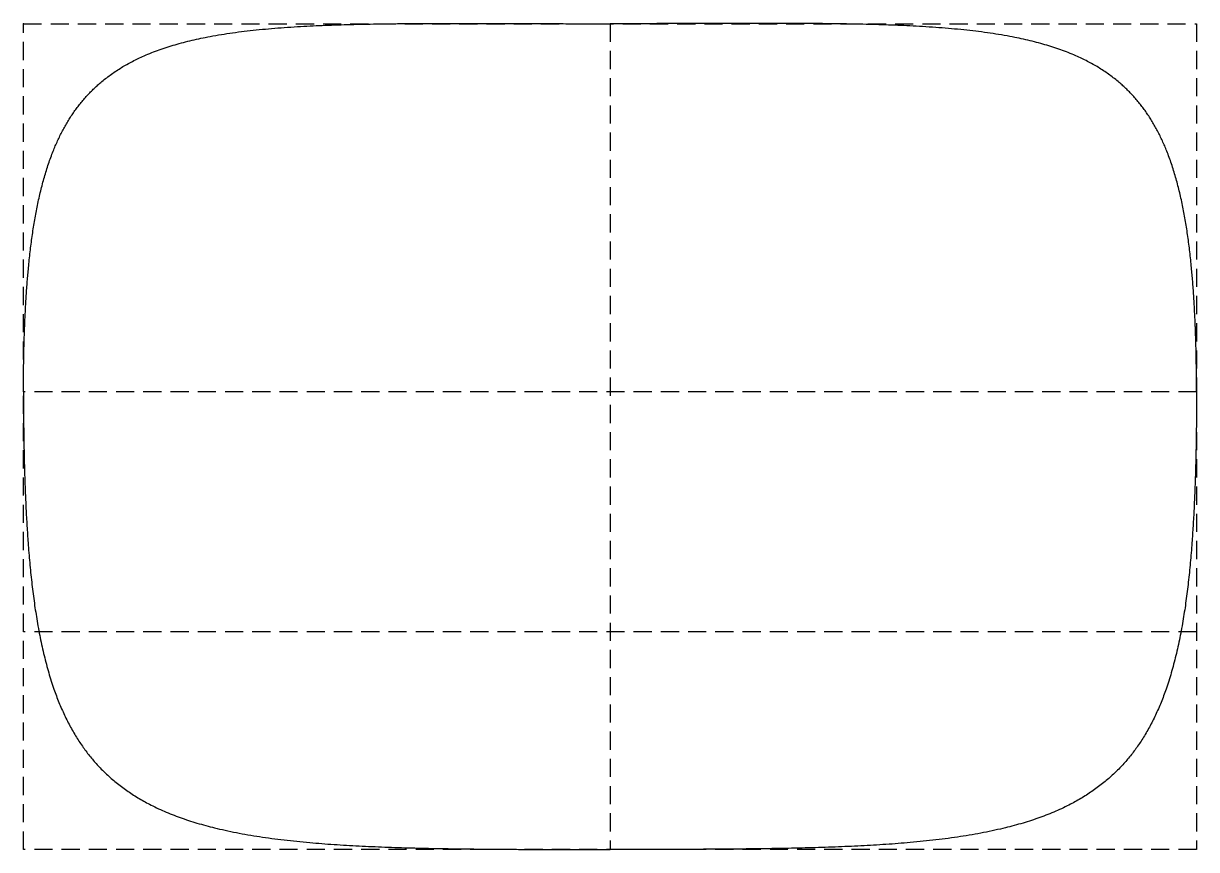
# Model space of a CAD drawing. Header units: millimetres. Extents: x 0 to 32.3, y -22.8 to 0.
import ezdxf

# ---------------------------------------------------------------- set-up
doc = ezdxf.new("R2010")
doc.units = ezdxf.units.MM
doc.linetypes.add('DASHED', pattern=[0.75, 0.5, -0.25])
doc.layers.get('0').update_dxf_attribs({"linetype": 'CONTINUOUS'})

msp = doc.modelspace()

# ---------------------------------------------------------------- linework, layer by layer
at = {"linetype": 'DASHED'}
for p, q in [((0, 0), (32.3, 0)), ((0, -22.75), (0, 0)), ((16.15, 0), (16.15, -22.75)), ((32.3, 0), (32.3, -22.75)), ((32.3, -10.141), (0, -10.141)), ((32.3, -16.75), (0, -16.75)), ((32.3, -22.75), (0, -22.75))]:
    msp.add_line(p, q, dxfattribs=at)
for points in [[(0, -10.141), (0, -9.577), (0.015, -8.486), (0.081, -6.961), (0.272, -5.156), (0.769, -3.304), (1.626, -1.886), (2.936, -0.91), (4.734, -0.333), (6.996, -0.061), (9.673, 0.017), (12.104, 0.01), (14.073, 0.002), (15.447, 0), (16.15, 0)], [(32.3, -10.141), (32.3, -9.577), (32.285, -8.486), (32.219, -6.961), (32.028, -5.156), (31.531, -3.304), (30.674, -1.886), (29.364, -0.91), (27.566, -0.333), (25.304, -0.061), (22.627, 0.017), (20.196, 0.01), (18.227, 0.002), (16.853, 0), (16.15, 0)], [(0, -10.141), (0, -10.775), (0.011, -12.011), (0.062, -13.762), (0.215, -15.885), (0.648, -18.137), (1.442, -19.934), (2.709, -21.239), (4.503, -22.069), (6.8, -22.517), (9.539, -22.703), (12.027, -22.74), (14.036, -22.748), (15.435, -22.75), (16.15, -22.75)], [(32.3, -10.141), (32.3, -10.775), (32.289, -12.011), (32.238, -13.762), (32.085, -15.885), (31.652, -18.137), (30.858, -19.934), (29.591, -21.239), (27.797, -22.069), (25.5, -22.517), (22.761, -22.703), (20.273, -22.74), (18.264, -22.748), (16.865, -22.75), (16.15, -22.75)]]:
    msp.add_open_spline(points, degree=5)
for p in [(0, 0), (16.15, -10.141)]:
    msp.add_point(p)

doc.saveas('drawing.dxf')
